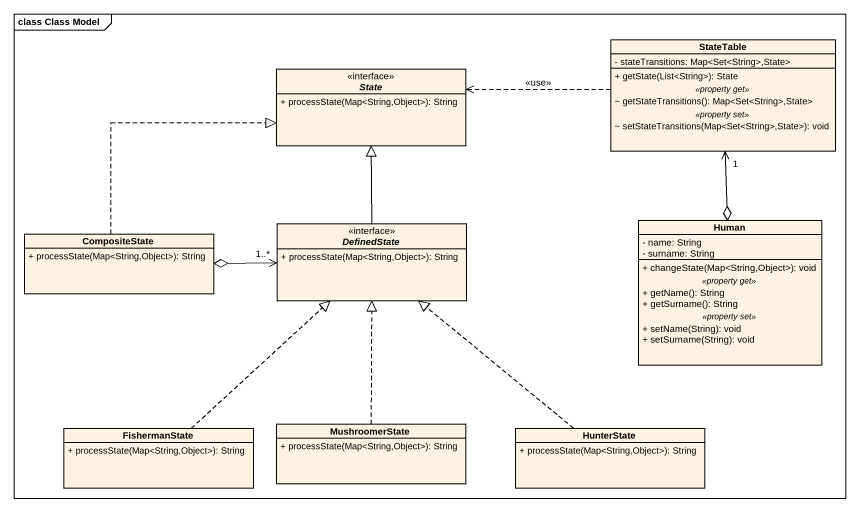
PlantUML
@startuml
mainframe class Class Model
hide circle
hide empty members
skinparam classAttributeIconSize 0
interface "State" as State_ {
  + processState(Map<String,Object>): String
}
class StateTable {
  - stateTransitions: Map<Set<String>,State>
  --
  + getState(List<String>): State
  .. <<property get>> ..
  ~ getStateTransitions(): Map<Set<String>,State>
  .. <<property set>> ..
  ~ setStateTransitions(Map<Set<String>,State>): void
}
interface DefinedState {
  + processState(Map<String,Object>): String
}
class Human {
  - name: String
  - surname: String
  --
  + changeState(Map<String,Object>): void
  .. <<property get>> ..
  + getName(): String
  + getSurname(): String
  .. <<property set>> ..
  + setName(String): void
  + setSurname(String): void
}
class CompositeState {
  + processState(Map<String,Object>): String
}
class FishermanState {
  + processState(Map<String,Object>): String
}
class MushroomerState {
  + processState(Map<String,Object>): String
}
class HunterState {
  + processState(Map<String,Object>): String
}
StateTable .left.> State_ : <<use>>
StateTable "1" <--o Human
DefinedState -up-|> State_
DefinedState "1..*" <-left-o CompositeState
CompositeState .up.|> State_
FishermanState .up.|> DefinedState
MushroomerState .up.|> DefinedState
HunterState .up.|> DefinedState
@enduml
